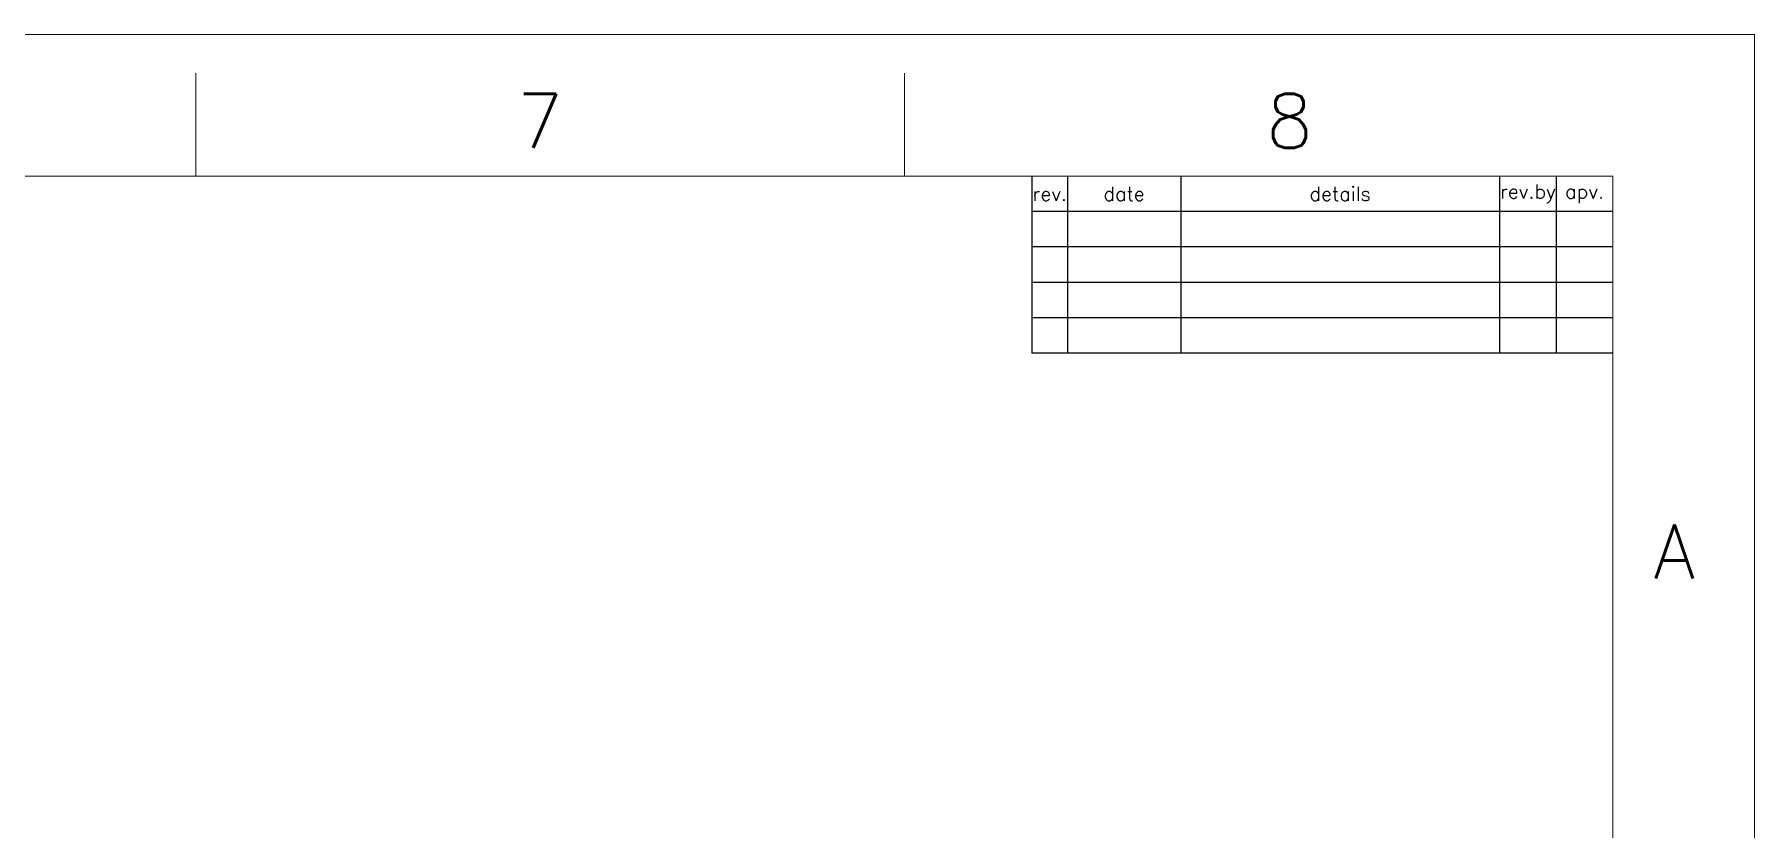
# Model space of a CAD drawing. Header units: inches. Extents: x 222 to 1062, y 91 to 685.
# Drawn here: x 819.1 to 1061.9, y 572.5 to 684.6 of the extents above; entities that cross this region are included whole.
import ezdxf

# ---------------------------------------------------------------- set-up
doc = ezdxf.new("R2010")
doc.units = ezdxf.units.IN
doc.header["$MEASUREMENT"] = 0
doc.layers.get('0').update_dxf_attribs({"lineweight": 13})
doc.layers.add('FORM', color=7, linetype='Continuous')
doc.layers.add('TEXT', color=2, linetype='Continuous')
doc.styles.get("Standard").update_dxf_attribs({"font": 'romans.shx', "bigfont": 'ghs.shx'})

msp = doc.modelspace()

# ---------------------------------------------------------------- linework, layer by layer
at = {"color": 7, "linetype": 'Continuous'}
for p, q in [((221.943, 684.57), (1061.943, 684.57)), ((1061.943, 90.57), (1061.943, 684.57)), ((841.943, 664.57), (841.943, 679.106)), ((941.943, 664.57), (941.943, 679.106)), ((1041.943, 664.57), (241.943, 664.57))]:
    msp.add_line(p, q, dxfattribs=at)
at = {"linetype": 'Continuous'}
msp.add_line((1041.943, 664.57), (1041.943, 110.57), dxfattribs=at)
at = {"layer": 'FORM'}
for p, q in [((959.943, 664.57), (959.943, 639.57)), ((964.943, 664.57), (964.943, 639.57)), ((980.943, 664.57), (980.943, 639.57)), ((1025.943, 664.57), (1025.943, 639.57)), ((1033.943, 664.57), (1033.943, 639.57)), ((1041.943, 659.57), (959.943, 659.57)), ((1041.943, 654.57), (959.943, 654.57)), ((1041.943, 649.57), (959.943, 649.57)), ((1041.943, 644.57), (959.943, 644.57)), ((1041.943, 639.57), (959.943, 639.57))]:
    msp.add_line(p, q, dxfattribs=at)

# ---------------------------------------------------------------- texts
at = {"char_height": 7.624, "attachment_point": 5}
for s, width, insert in [('7', 50, (890.511, 672.36)), ('A', 10, (1050.631, 611.573))]:
    msp.add_mtext_dynamic_manual_height_columns(s, width=width, gutter_width=12.5, heights=[0], dxfattribs=dict(at, insert=insert))
at = {"insert": (996.297, 672.36), "char_height": 7.624, "width": 50, "attachment_point": 5}
msp.add_mtext('8', dxfattribs=at)
at = {"layer": 'TEXT', "char_height": 2, "attachment_point": 5}
for s, insert, width in [('date', (972.943, 662.07), 16), ('details', (1003.443, 662.07), 45), ('rev.by', (1029.943, 662.07), 8), ('rev.', (962.443, 662.07), 5), ('apv.', (1037.943, 662.07), 8)]:
    msp.add_mtext(s, dxfattribs=dict(at, insert=insert, width=width))

doc.saveas('drawing.dxf')
